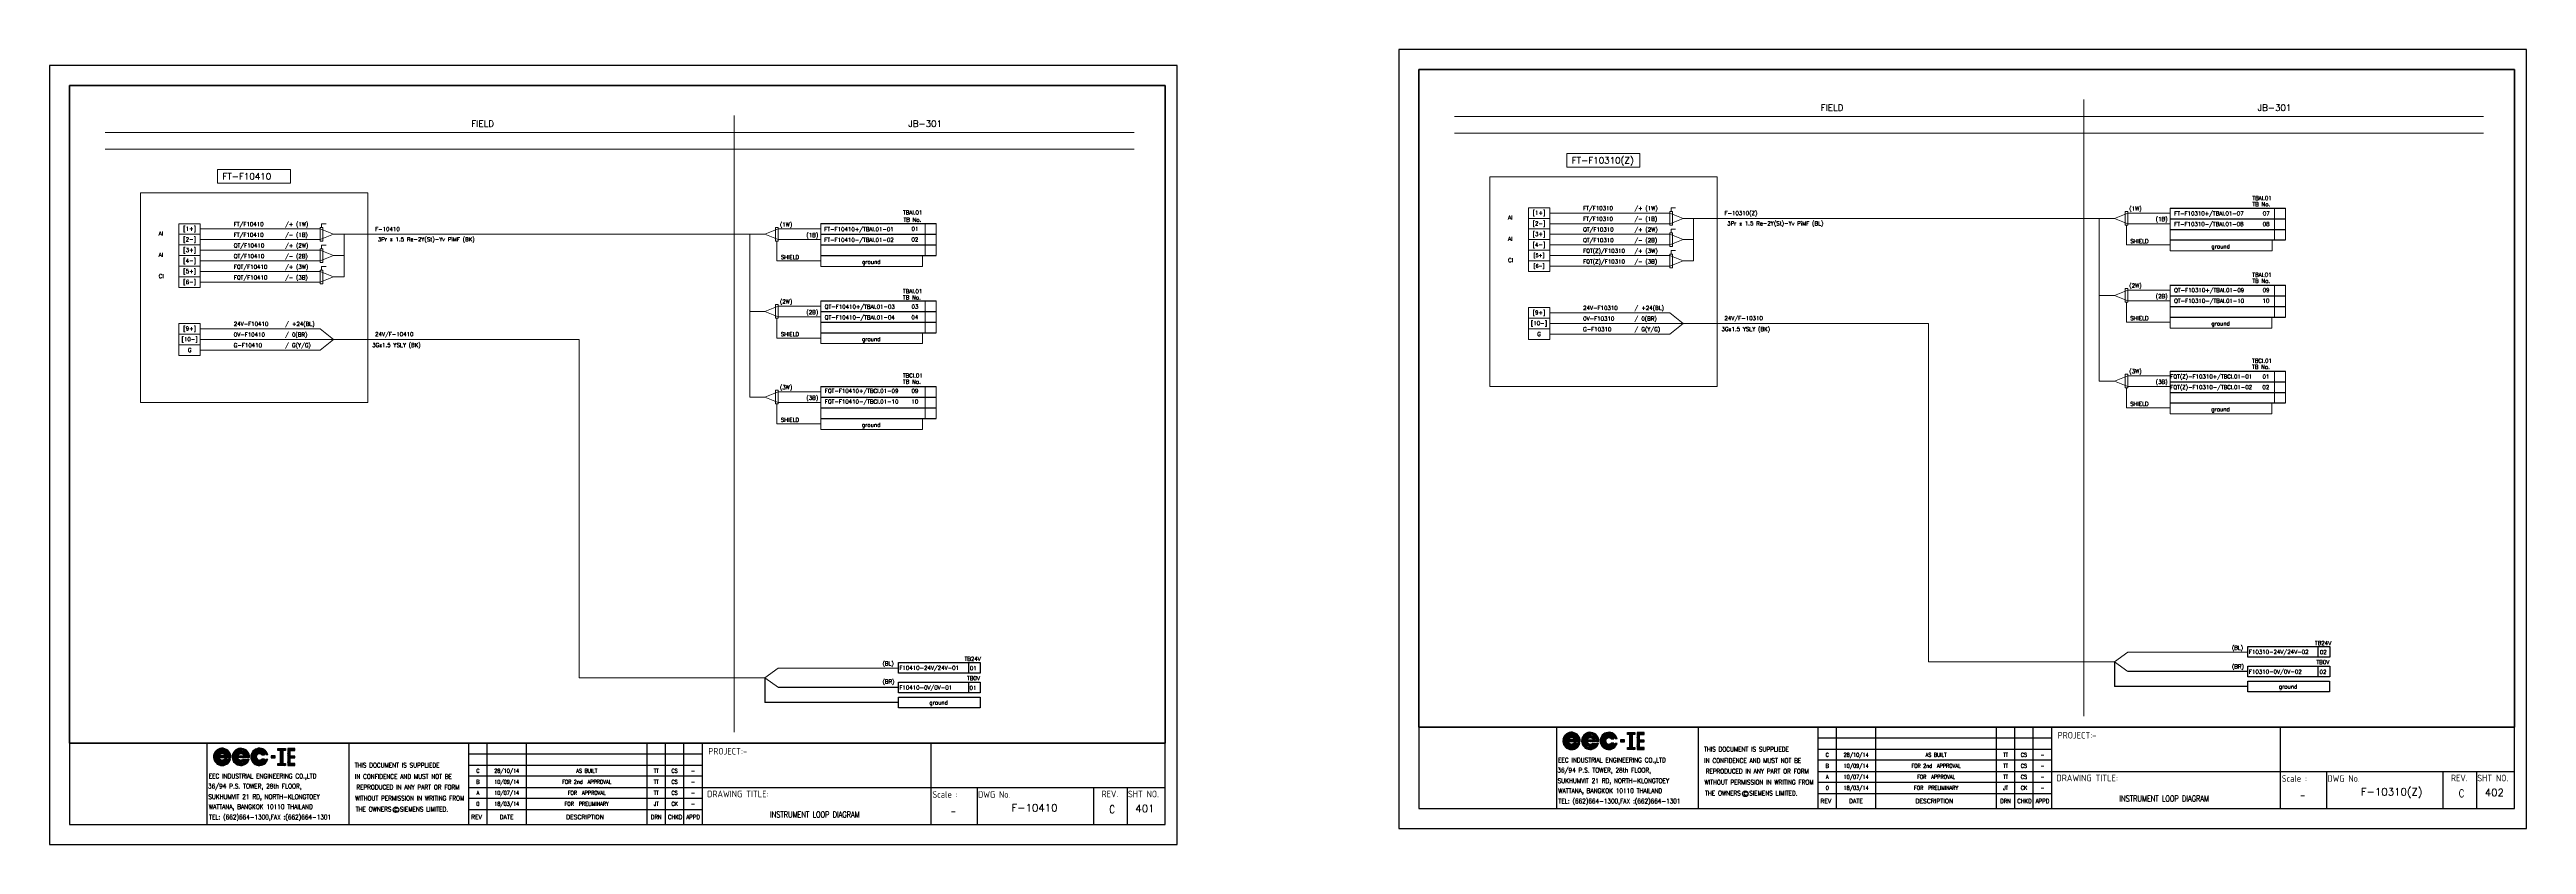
# Model space of a CAD drawing. Header units: millimetres. Extents: x -14942 to 24072, y -50285 to 2207.
# Drawn here: x 515 to 1444, y -7019 to -6720 of the extents above; entities that cross this region are included whole.
import ezdxf
from ezdxf.enums import TextEntityAlignment as Align

# ---------------------------------------------------------------- set-up
doc = ezdxf.new("R2010")
doc.units = ezdxf.units.MM
doc.header["$MEASUREMENT"] = 0
doc.layers.get('0').update_dxf_attribs({"linetype": 'CONTINUOUS'})
for name, color, linetype in [('52049_PAPER A4$0$Frame_A1', 253, 'CONTINUOUS'), ('BORDER', 3, 'CONTINUOUS'), ('INSTRU', 4, 'CONTINUOUS'), ('INSTRUMENT', 1, 'CONTINUOUS'), ('LINE', 3, 'CONTINUOUS'), ('TEXT', 2, 'CONTINUOUS')]:
    doc.layers.add(name, color=color, linetype=linetype)
doc.styles.add('52049_PAPER A4$0$ISO Proportional', font='isocp.shx')
doc.styles.add('52049_PAPER A4$0$ROMANS', font='isocp.shx')
doc.styles.add('52049_PAPER A4$0$Romans-title', font='romans.shx')
doc.styles.add('ROMANS', font='romans')

# ---------------------------------------------------------------- blocks, each defined once
blk = doc.blocks.new('52049_PAPER A4$0$eec-ie')
at = {"layer": '52049_PAPER A4$0$Frame_A1', "color": 0, "lineweight": -3}
for p, q in [((0, 0), (0.87, 0.87)), ((0, -0.08), (0.3, 0.22)), ((0, -0.16), (0.26, 0.1)), ((0, -0.23), (0.24, 0)), ((0.01, 0.09), (0.78, 0.86)), ((0.04, 0.2), (0.68, 0.83)), ((0.09, 0.32), (0.55, 0.78)), ((0.26, 0.57), (0.3, 0.62)), ((0.34, -0.12), (1, 0.53)), ((0.35, -0.04), (0.92, 0.53)), ((0.35, -0.19), (1.07, 0.52)), ((0.36, 0.05), (0.82, 0.51)), ((0.37, -0.26), (0.66, 0.04)), ((0.39, -0.32), (0.74, 0.04)), ((0.4, 0.17), (0.7, 0.47)), ((0.41, -0.37), (0.82, 0.04)), ((1.69, 0.04), (0.64, 0.04)), ((0.65, 0.57), (0.96, 0.88)), ((0.68, -0.17), (0.9, 0.04)), ((0.76, -0.17), (0.98, 0.04)), ((0.77, 0.62), (1.03, 0.88)), ((0.84, -0.17), (1.05, 0.04)), ((0.87, 0.64), (1.1, 0.87)), ((0.87, 0.25), (1.13, 0.51)), ((0.92, -0.17), (1.13, 0.04)), ((0.95, 0.64), (1.17, 0.86)), ((0.96, 0.26), (1.19, 0.49)), ((1, -0.17), (1.21, 0.04)), ((1.03, 0.64), (1.23, 0.84)), ((1.03, 0.25), (1.24, 0.46)), ((1.07, -0.17), (1.29, 0.04)), ((1.09, 0.24), (1.29, 0.44)), ((1.1, 0.63), (1.29, 0.82)), ((1.15, 0.21), (1.34, 0.4)), ((1.15, -0.17), (1.37, 0.04)), ((1.16, 0.62), (1.35, 0.8)), ((1.19, 0.18), (1.38, 0.37)), ((1.22, 0.6), (1.4, 0.78)), ((1.22, 0.15), (1.54, 0.15)), ((1.23, -0.17), (1.44, 0.04)), ((1.25, 0.15), (1.42, 0.33)), ((1.28, 0.57), (1.45, 0.75)), ((1.31, -0.17), (1.52, 0.04)), ((1.32, 0.15), (1.46, 0.29)), ((1.33, 0.55), (1.5, 0.72)), ((1.38, 0.52), (1.54, 0.69)), ((1.39, -0.17), (1.6, 0.04)), ((1.4, 0.15), (1.49, 0.24)), ((1.42, 0.49), (1.59, 0.65)), ((1.46, 0.45), (1.63, 0.62)), ((1.46, -0.17), (1.68, 0.04)), ((1.48, 0.15), (1.52, 0.19)), ((1.5, 0.41), (1.67, 0.58)), ((1.54, 0.37), (1.71, 0.54)), ((1.54, -0.17), (1.9, 0.18)), ((1.57, 0.33), (1.74, 0.49)), ((1.6, 0.28), (1.77, 0.45)), ((1.62, -0.17), (1.91, 0.12)), ((1.63, 0.23), (1.8, 0.4)), ((1.65, 0.17), (1.83, 0.35)), ((1.67, 0.11), (1.86, 0.3)), ((1.69, 0.05), (1.88, 0.24)), ((1.7, -0.17), (1.93, 0.06)), ((2.09, -0.09), (2.37, 0.19)), ((2.1, -0.01), (2.51, 0.41)), ((2.1, -0.17), (2.34, 0.08)), ((2.11, 0.08), (2.88, 0.86)), ((2.13, 0.18), (2.78, 0.83)), ((2.18, 0.31), (2.65, 0.78)), ((2.31, 0.52), (2.45, 0.65)), ((2.44, -0.05), (3.02, 0.52)), ((2.44, -0.13), (3.1, 0.52)), ((2.45, -0.2), (2.78, 0.13)), ((2.46, 0.04), (2.93, 0.51)), ((2.46, -0.26), (2.76, 0.04)), ((2.48, -0.32), (2.84, 0.04)), ((2.49, 0.15), (2.81, 0.47)), ((2.56, 0.45), (2.97, 0.87)), ((2.72, -0.17), (2.92, 0.04)), ((2.73, 0.04), (3.79, 0.04)), ((2.77, 0.59), (3.06, 0.87)), ((2.79, -0.17), (3, 0.04)), ((2.84, 0.19), (3.17, 0.51)), ((2.87, -0.17), (3.08, 0.04)), ((2.89, 0.63), (3.13, 0.87)), ((2.95, -0.17), (3.15, 0.04)), ((2.98, 0.64), (3.2, 0.86)), ((2.98, 0.26), (3.23, 0.5)), ((3.03, -0.17), (3.23, 0.04)), ((3.06, 0.65), (3.27, 0.85)), ((3.07, 0.26), (3.29, 0.48)), ((3.11, -0.17), (3.31, 0.04)), ((3.14, 0.64), (3.33, 0.83)), ((3.14, 0.25), (3.34, 0.46)), ((3.18, -0.17), (3.39, 0.04)), ((3.2, 0.24), (3.39, 0.43)), ((3.21, 0.63), (3.39, 0.81)), ((3.25, 0.21), (3.44, 0.4)), ((3.26, -0.17), (3.47, 0.04)), ((3.27, 0.62), (3.44, 0.79)), ((3.29, 0.18), (3.48, 0.36)), ((3.62, 0.16), (3.31, 0.16)), ((3.33, 0.6), (3.5, 0.77)), ((3.34, -0.17), (3.54, 0.04)), ((3.36, 0.16), (3.52, 0.32)), ((3.38, 0.57), (3.55, 0.74)), ((3.42, -0.17), (3.62, 0.04)), ((3.43, 0.55), (3.59, 0.71)), ((3.43, 0.16), (3.55, 0.28)), ((3.48, 0.52), (3.64, 0.68)), ((3.5, -0.17), (3.7, 0.04)), ((3.51, 0.16), (3.58, 0.23)), ((3.52, 0.48), (3.68, 0.64)), ((3.57, 0.45), (3.72, 0.61)), ((3.57, -0.17), (3.78, 0.04)), ((3.59, 0.16), (3.61, 0.18)), ((3.6, 0.41), (3.76, 0.57)), ((3.64, 0.37), (3.8, 0.53)), ((3.65, -0.17), (3.99, 0.17)), ((3.67, 0.32), (3.83, 0.48)), ((3.7, 0.27), (3.87, 0.44)), ((3.73, 0.22), (3.9, 0.39)), ((3.73, -0.17), (4, 0.11)), ((3.75, 0.17), (3.92, 0.34)), ((3.77, 0.11), (3.95, 0.28)), ((3.79, 0.05), (3.97, 0.23)), ((3.81, -0.17), (4.02, 0.04)), ((4.18, -0.03), (4.57, 0.36)), ((4.18, -0.11), (4.47, 0.18)), ((4.18, -0.18), (4.43, 0.07)), ((4.19, 0.06), (5, 0.86)), ((4.21, 0.16), (4.9, 0.84)), ((4.25, 0.28), (4.78, 0.8)), ((4.34, 0.45), (4.61, 0.71)), ((4.53, -0.15), (5.2, 0.53)), ((4.53, -0.07), (5.13, 0.53)), ((4.54, 0.02), (5.04, 0.52)), ((4.54, -0.22), (4.86, 0.1)), ((4.57, 0.12), (4.93, 0.49)), ((4.69, 0.48), (5.08, 0.87)), ((4.69, 0.32), (4.73, 0.37)), ((4.88, 0.59), (5.16, 0.88)), ((4.96, 0.2), (5.27, 0.52)), ((4.99, 0.63), (5.24, 0.87)), ((5.08, 0.64), (5.31, 0.86)), ((5.09, 0.25), (5.33, 0.5)), ((5.16, 0.64), (5.37, 0.85)), ((5.17, 0.26), (5.39, 0.48)), ((5.24, 0.64), (5.43, 0.83)), ((5.24, 0.25), (5.44, 0.46)), ((5.3, 0.63), (5.49, 0.82)), ((5.3, 0.23), (5.49, 0.43)), ((5.35, 0.2), (5.54, 0.39)), ((5.37, 0.61), (5.55, 0.79)), ((5.39, 0.17), (5.58, 0.36)), ((5.4, 0.15), (5.72, 0.15)), ((5.42, 0.59), (5.6, 0.77)), ((5.46, 0.15), (5.62, 0.32)), ((5.48, 0.57), (5.65, 0.74)), ((5.53, 0.54), (5.7, 0.71)), ((5.53, 0.15), (5.65, 0.27)), ((5.58, 0.51), (5.74, 0.68)), ((5.61, 0.15), (5.68, 0.23)), ((5.62, 0.47), (5.79, 0.64)), ((5.66, 0.44), (5.83, 0.6)), ((5.69, 0.15), (5.71, 0.18)), ((5.7, 0.4), (5.87, 0.56)), ((5.73, 0.36), (5.9, 0.52)), ((5.77, 0.31), (5.94, 0.48)), ((5.8, 0.26), (5.97, 0.43)), ((5.82, 0.21), (6, 0.38)), ((5.85, 0.15), (6.02, 0.33)), ((6.09, 0.15), (5.85, 0.15)), ((5.92, 0.15), (6.05, 0.28)), ((6, 0.15), (6.07, 0.22)), ((6.08, 0.15), (6.09, 0.16)), ((6.9, 0.04), (6.46, 0.04)), ((6.46, 0.04), (6.46, -0.18)), ((6.46, -0.01), (6.51, 0.04)), ((6.46, -0.09), (6.59, 0.04)), ((6.46, -0.17), (6.66, 0.04)), ((6.52, -0.18), (6.74, 0.04)), ((6.6, -0.18), (6.82, 0.04)), ((6.68, -0.18), (6.9, 0.04)), ((6.9, -0.18), (6.9, 0.04)), ((7.23, 0.68), (7.41, 0.86)), ((7.27, 0.64), (7.49, 0.86)), ((7.35, 0.64), (7.57, 0.86)), ((7.43, 0.64), (7.65, 0.86)), ((7.5, 0.64), (7.72, 0.86)), ((7.51, 0.57), (7.8, 0.86)), ((7.51, 0.49), (7.88, 0.86)), ((7.51, 0.41), (7.96, 0.86)), ((7.51, 0.34), (7.78, 0.61)), ((7.51, 0.26), (7.78, 0.53)), ((7.51, 0.18), (7.78, 0.45)), ((7.51, 0.1), (7.78, 0.38)), ((7.51, 0.02), (7.78, 0.3)), ((7.51, -0.05), (7.78, 0.22)), ((7.51, -0.13), (7.78, 0.14)), ((7.51, -0.21), (7.78, 0.07)), ((7.82, 0.64), (8.04, 0.86)), ((7.89, 0.64), (8.06, 0.81)), ((7.97, 0.64), (8.06, 0.73)), ((8.05, 0.64), (8.06, 0.65)), ((8.33, 0.46), (8.74, 0.86)), ((8.33, 0.54), (8.66, 0.86)), ((8.33, 0.38), (8.82, 0.86)), ((8.33, 0.69), (8.5, 0.86)), ((8.33, 0.62), (8.58, 0.86)), ((8.33, 0.3), (8.61, 0.58)), ((8.33, 0.23), (8.61, 0.5)), ((8.33, 0.15), (8.61, 0.42)), ((8.33, 0.07), (8.61, 0.35)), ((8.33, -0.01), (8.61, 0.27)), ((8.33, -0.09), (8.61, 0.19)), ((8.33, -0.16), (8.61, 0.11)), ((8.33, -0.24), (8.61, 0.03)), ((8.33, -0.4), (8.74, 0.01)), ((8.33, -0.32), (8.66, 0.01)), ((8.33, -0.48), (8.82, 0.01)), ((8.67, 0.64), (8.89, 0.86)), ((8.68, -0.21), (8.9, 0.01)), ((8.75, 0.64), (8.97, 0.86)), ((8.75, -0.21), (8.97, 0.01)), ((8.83, 0.64), (9.05, 0.86)), ((8.83, -0.21), (9.05, 0.01)), ((8.91, 0.64), (9.11, 0.84)), ((8.99, 0.64), (9.11, 0.76)), ((9.06, 0.64), (9.11, 0.69)), ((0.02, -0.3), (0.23, -0.08)), ((0.03, -0.36), (0.23, -0.16)), ((0.05, -0.42), (0.24, -0.23)), ((0.07, -0.47), (0.26, -0.29)), ((0.1, -0.53), (0.27, -0.35)), ((0.12, -0.58), (0.3, -0.4)), ((0.15, -0.63), (0.32, -0.46)), ((0.19, -0.67), (0.35, -0.5)), ((0.22, -0.72), (0.39, -0.55)), ((0.26, -0.76), (0.42, -0.59)), ((0.3, -0.8), (0.46, -0.63)), ((0.34, -0.83), (0.5, -0.67)), ((0.38, -0.87), (0.55, -0.7)), ((0.42, -0.9), (0.59, -0.73)), ((0.44, -0.42), (0.64, -0.22)), ((0.47, -0.47), (0.66, -0.27)), ((0.47, -0.93), (0.65, -0.76)), ((0.5, -0.51), (0.69, -0.32)), ((0.52, -0.96), (0.7, -0.78)), ((0.54, -0.55), (0.73, -0.36)), ((0.58, -0.59), (0.78, -0.39)), ((0.58, -0.98), (0.76, -0.8)), ((0.62, -0.17), (1.94, -0.17)), ((0.63, -0.62), (0.83, -0.42)), ((0.63, -1.01), (0.82, -0.82)), ((0.68, -0.65), (0.89, -0.44)), ((0.69, -1.03), (0.89, -0.83)), ((0.73, -0.67), (0.96, -0.45)), ((0.75, -1.04), (0.96, -0.83)), ((0.79, -0.69), (1.04, -0.44)), ((0.82, -1.05), (1.04, -0.83)), ((0.85, -0.71), (1.19, -0.37)), ((0.89, -1.06), (1.14, -0.81)), ((0.92, -0.72), (1.29, -0.34)), ((0.96, -1.07), (1.25, -0.77)), ((1, -0.72), (1.37, -0.34)), ((1.04, -1.06), (1.76, -0.34)), ((1.09, -0.71), (1.45, -0.34)), ((1.13, -1.05), (1.84, -0.34)), ((1.2, -0.67), (1.53, -0.34)), ((1.54, -0.34), (1.22, -0.34)), ((1.23, -1.03), (1.9, -0.36)), ((1.35, -0.99), (1.86, -0.48)), ((1.53, -0.88), (1.76, -0.66)), ((1.65, -0.38), (1.68, -0.34)), ((1.91, -0.34), (1.66, -0.34)), ((1.78, -0.17), (1.94, -0.01)), ((1.85, -0.17), (1.94, -0.09)), ((1.93, -0.17), (1.94, -0.17)), ((2.1, -0.24), (2.32, -0.02)), ((2.11, -0.3), (2.32, -0.1)), ((2.13, -0.36), (2.32, -0.17)), ((2.15, -0.42), (2.33, -0.24)), ((2.17, -0.48), (2.35, -0.3)), ((2.2, -0.53), (2.37, -0.36)), ((2.22, -0.58), (2.39, -0.42)), ((2.25, -0.63), (2.42, -0.47)), ((2.29, -0.68), (2.45, -0.51)), ((2.32, -0.72), (2.48, -0.56)), ((2.36, -0.76), (2.52, -0.6)), ((2.4, -0.8), (2.56, -0.64)), ((2.44, -0.84), (2.6, -0.68)), ((2.48, -0.87), (2.64, -0.71)), ((2.51, -0.38), (2.71, -0.17)), ((2.53, -0.9), (2.69, -0.74)), ((2.54, -0.43), (2.73, -0.23)), ((2.57, -0.47), (2.76, -0.28)), ((2.58, -0.93), (2.74, -0.77)), ((2.6, -0.51), (2.79, -0.33)), ((2.63, -0.96), (2.8, -0.79)), ((2.64, -0.55), (2.83, -0.37)), ((2.68, -0.98), (2.86, -0.81)), ((2.69, -0.59), (2.87, -0.4)), ((4.02, -0.17), (2.71, -0.17)), ((2.73, -0.62), (2.93, -0.43)), ((2.74, -1.01), (2.92, -0.82)), ((2.78, -0.65), (2.99, -0.44)), ((2.8, -1.02), (2.99, -0.83)), ((2.84, -0.67), (3.06, -0.45)), ((2.86, -1.04), (3.06, -0.84)), ((2.9, -0.69), (3.14, -0.44)), ((2.92, -1.05), (3.14, -0.83)), ((2.96, -0.7), (3.32, -0.35)), ((2.99, -1.06), (3.24, -0.81)), ((3.03, -0.71), (3.39, -0.35)), ((3.07, -1.06), (3.36, -0.77)), ((3.11, -0.71), (3.47, -0.35)), ((3.15, -1.06), (3.86, -0.35)), ((3.2, -0.7), (3.55, -0.35)), ((3.24, -1.04), (3.94, -0.35)), ((3.31, -0.35), (3.62, -0.35)), ((3.32, -0.65), (3.62, -0.36)), ((3.35, -1.02), (3.98, -0.38)), ((3.48, -0.97), (3.93, -0.51)), ((3.74, -0.39), (3.78, -0.35)), ((3.76, -0.35), (3.99, -0.35)), ((3.89, -0.17), (4.02, -0.03)), ((3.96, -0.17), (4.03, -0.11)), ((4.19, -0.25), (4.42, -0.03)), ((4.21, -0.32), (4.41, -0.11)), ((4.22, -0.38), (4.42, -0.18)), ((4.24, -0.44), (4.43, -0.25)), ((4.26, -0.49), (4.45, -0.31)), ((4.29, -0.54), (4.47, -0.37)), ((4.32, -0.59), (4.49, -0.42)), ((4.35, -0.64), (4.52, -0.47)), ((4.38, -0.69), (4.55, -0.52)), ((4.42, -0.73), (4.58, -0.56)), ((4.45, -0.77), (4.62, -0.6)), ((4.49, -0.81), (4.66, -0.64)), ((4.53, -0.84), (4.7, -0.68)), ((4.56, -0.28), (4.8, -0.03)), ((4.58, -0.33), (4.8, -0.11)), ((4.58, -0.88), (4.75, -0.71)), ((4.6, -0.39), (4.81, -0.18)), ((4.62, -0.91), (4.8, -0.74)), ((4.63, -0.44), (4.83, -0.24)), ((4.66, -0.48), (4.86, -0.29)), ((4.67, -0.94), (4.85, -0.77)), ((4.7, -0.52), (4.89, -0.33)), ((4.72, -0.97), (4.9, -0.79)), ((4.74, -0.56), (4.93, -0.37)), ((4.78, -0.6), (4.98, -0.4)), ((4.78, -0.99), (4.96, -0.81)), ((4.83, -0.63), (5.03, -0.43)), ((4.83, -1.01), (5.03, -0.82)), ((4.88, -0.66), (5.09, -0.44)), ((4.89, -1.03), (5.1, -0.83)), ((4.93, -0.68), (5.17, -0.45)), ((4.96, -1.05), (5.17, -0.83)), ((4.99, -0.7), (5.26, -0.43)), ((5.02, -1.06), (5.26, -0.82)), ((5.06, -0.71), (5.43, -0.34)), ((5.09, -1.06), (5.36, -0.8)), ((5.13, -0.72), (5.5, -0.34)), ((5.17, -1.07), (5.49, -0.75)), ((5.21, -0.71), (5.58, -0.34)), ((5.25, -1.06), (5.97, -0.34)), ((5.3, -0.7), (5.66, -0.34)), ((5.35, -1.05), (6.05, -0.34)), ((5.72, -0.34), (5.4, -0.34)), ((5.43, -0.65), (5.71, -0.37)), ((5.45, -1.02), (6.07, -0.4)), ((5.58, -0.96), (6.02, -0.53)), ((5.81, -0.43), (5.89, -0.34)), ((5.85, -0.34), (6.09, -0.34)), ((6.46, -0.18), (6.9, -0.18)), ((6.75, -0.18), (6.9, -0.04)), ((6.83, -0.18), (6.9, -0.12)), ((7.23, -0.95), (7.34, -0.84)), ((7.23, -0.88), (7.26, -0.84)), ((7.23, -1.03), (7.42, -0.84)), ((7.28, -1.07), (7.5, -0.84)), ((7.35, -1.07), (7.78, -0.64)), ((7.43, -1.07), (7.78, -0.71)), ((7.51, -0.29), (7.78, -0.01)), ((7.51, -0.37), (7.78, -0.09)), ((7.51, -0.44), (7.78, -0.17)), ((7.51, -0.52), (7.78, -0.25)), ((7.51, -0.6), (7.78, -0.32)), ((7.51, -0.68), (7.78, -0.4)), ((7.51, -0.76), (7.78, -0.48)), ((7.51, -0.83), (7.78, -0.56)), ((7.51, -1.07), (7.78, -0.79)), ((7.59, -1.07), (7.81, -0.84)), ((7.67, -1.07), (7.89, -0.84)), ((7.74, -1.07), (7.96, -0.84)), ((7.82, -1.07), (8.04, -0.84)), ((7.9, -1.07), (8.06, -0.91)), ((7.98, -1.07), (8.06, -0.98)), ((8.06, -1.07), (8.06, -1.06)), ((8.33, -0.55), (8.61, -0.28)), ((8.33, -0.63), (8.61, -0.36)), ((8.33, -0.71), (8.61, -0.43)), ((8.33, -0.79), (8.61, -0.51)), ((8.33, -0.86), (8.61, -0.59)), ((8.33, -0.94), (8.61, -0.67)), ((8.33, -1.02), (8.61, -0.75)), ((8.37, -1.07), (8.61, -0.82)), ((8.45, -1.07), (8.67, -0.84)), ((8.52, -1.07), (8.74, -0.84)), ((8.6, -1.07), (8.82, -0.84)), ((8.68, -1.07), (8.9, -0.84)), ((8.76, -1.07), (8.98, -0.84)), ((8.84, -1.07), (9.06, -0.84)), ((8.91, -0.21), (9.11, -0.02)), ((8.91, -1.07), (9.11, -0.87)), ((8.99, -0.21), (9.11, -0.09)), ((8.99, -1.07), (9.11, -0.95)), ((9.07, -0.21), (9.11, -0.17)), ((9.07, -1.07), (9.11, -1.03))]:
    blk.add_line(p, q, dxfattribs=at)
for points in [[(7.23, 0.86), (8.06, 0.86), (8.06, 0.64), (7.78, 0.64), (7.78, -0.84), (8.06, -0.84), (8.06, -1.07), (7.23, -1.07), (7.23, -0.84), (7.51, -0.84), (7.51, 0.64), (7.23, 0.64)], [(8.61, 0.01), (8.61, 0.64), (9.11, 0.64), (9.11, 0.86), (8.33, 0.86), (8.33, -1.07), (9.11, -1.07), (9.11, -0.84), (8.61, -0.84), (8.61, -0.21), (9.11, -0.21), (9.11, 0.01)]]:
    blk.add_lwpolyline(points, close=True, dxfattribs=at)
for centre, radius, start, end in [((0.97, -0.09), 0.972, 355.3439, 345.1466), ((0.97, -0.09), 0.737, 10.5243, 340.256), ((0.97, -0.09), 0.623, 23.5697, 336.4303), ((0.97, -0.09), 0.354, 44.7876, 157.6107), ((3.06, -0.09), 0.967, 355.6074, 344.7747), ((3.06, -0.09), 0.742, 10.0766, 339.9937), ((3.06, -0.09), 0.618, 24.2545, 335.7455), ((3.06, -0.09), 0.358, 45.1096, 158.7579), ((5.15, -0.09), 0.972, 14.8534, 345.1466), ((5.15, -0.09), 0.737, 19.744, 340.256), ((5.15, -0.09), 0.623, 23.5697, 336.4303), ((5.15, -0.09), 0.354, 44.7876, 315.2124), ((0.97, -0.09), 0.354, 192.8901, 315.2124), ((3.06, -0.09), 0.358, 191.9242, 314.8904)]:
    blk.add_arc(centre, radius, start, end, dxfattribs=at)
blk = doc.blocks.new('52049_PAPER A4$0$eec logo')
at = {"color": 7, "xscale": 2.786697286423482, "yscale": 2.786697286423482, "zscale": 2.786697286423482}
blk.add_blockref('52049_PAPER A4$0$eec-ie', (50.01, 25.95), dxfattribs=at)
blk = doc.blocks.new('A$C089E5181')
at = {"color": 3}
for p, q in [((-415.5, 38.01), (-4.5, 38.01)), ((-363.94, 38.01), (-363.94, 7.5)), ((-310.77, 38.01), (-310.77, 7.5)), ((-265.75, 7.5), (-265.75, 38.01)), ((-258.85, 7.5), (-258.85, 38.01)), ((-244.11, 7.5), (-244.11, 38.01)), ((-198.84, 7.5), (-198.84, 38.01)), ((-191.95, 7.5), (-191.95, 38.01)), ((-185.05, 7.5), (-185.05, 38.01)), ((-178.16, 38.01), (-178.16, 7.5)), ((-92.38, 38.01), (-92.38, 7.5)), ((-178.16, 21.46), (-4.5, 21.46)), ((-75.06, 21.46), (-75.06, 7.5)), ((-31.4, 21.46), (-31.4, 7.5)), ((-18.75, 21.46), (-18.75, 7.5)), ((-265.75, 13.19), (-178.16, 13.19))]:
    blk.add_line(p, q, dxfattribs=at)
at = {"color": 7}
for p, q in [((-4.5, 38.01), (-96.38, 38.01)), ((-92.38, 38.01), (-92.38, 19.85))]:
    blk.add_line(p, q, dxfattribs=at)
at = {"color": 1}
for p, q in [((-178.16, 33.87), (-265.75, 33.87)), ((-265.75, 29.74), (-178.16, 29.74)), ((-178.16, 25.6), (-265.75, 25.6)), ((-265.75, 21.46), (-178.16, 21.46)), ((-178.16, 17.33), (-265.75, 17.33))]:
    blk.add_line(p, q, dxfattribs=at)
at = {"color": 7}
blk.add_lwpolyline([(0, 0), (0, 292.5), (-423, 292.5), (-423, 0)], close=True, dxfattribs=at)
blk.add_lwpolyline([(-415.5, 285), (-4.5, 285), (-4.5, 38.01), (-415.5, 38.01)], close=True)
at = {"color": 3}
blk.add_lwpolyline([(-4.5, 7.5), (-4.5, 285), (-415.5, 285), (-415.5, 7.5)], close=True, dxfattribs=at)
at = {"color": 2}
blk.add_circle((-293.05, 13.05), 1.05, dxfattribs=at)
at = {"color": 3, "xscale": 1.200000000000001, "yscale": 1.200000000000001, "zscale": 1.200000000000001}
blk.add_blockref('52049_PAPER A4$0$eec logo', (-421.49, 2.05), dxfattribs=at)
at = {"color": 2, "style": '52049_PAPER A4$0$Romans-title', "width": 0.8}
for s, p in [('THIS DOCUMENT IS SUPPLIEDE', (-292.63, 29.75)), ('IN CONFIDENCE AND MUST NOT BE', (-290.24, 25.51)), (' REPRODUCED IN ANY PART OR FORM', (-289.1, 21.53)), ('THE OWNERS   SIEMENS LIMITED. ', (-290.28, 13.22)), (' WITHOUT PERMISSION IN WRITING FROM ', (-287.9, 17.35))]:
    blk.add_text(s, height=1.75, dxfattribs=at).set_placement(p, align=Align.MIDDLE)
at = {"color": 2}
for s, height, style, width, p in [('C', 1.5, '52049_PAPER A4$0$Romans-title', 0.8, (-262.3, 27.67)), ('28/10/14', 1.5, '52049_PAPER A4$0$Romans-title', 0.8, (-251.48, 27.67)), ('AS BUILT', 1.5, '52049_PAPER A4$0$Romans-title', 0.8, (-221.48, 27.67)), ('TT', 1.5, '52049_PAPER A4$0$Romans-title', 0.8, (-195.39, 27.67)), ('CS', 1.5, '52049_PAPER A4$0$Romans-title', 0.8, (-188.5, 27.67)), ('A', 1.5, '52049_PAPER A4$0$Romans-title', 0.8, (-262.3, 19.39)), ('B', 1.5, '52049_PAPER A4$0$Romans-title', 0.8, (-262.3, 23.53)), ('10/09/14', 1.5, '52049_PAPER A4$0$Romans-title', 0.8, (-251.48, 23.53)), ('10/07/14', 1.5, '52049_PAPER A4$0$Romans-title', 0.8, (-251.48, 19.39)), ('FOR 2nd  APPROVAL', 1.5, '52049_PAPER A4$0$Romans-title', 0.8, (-221.48, 23.53)), ('FOR  APPROVAL', 1.5, '52049_PAPER A4$0$Romans-title', 0.8, (-221.48, 19.39)), ('TT', 1.5, '52049_PAPER A4$0$Romans-title', 0.8, (-195.39, 23.53)), ('TT', 1.5, '52049_PAPER A4$0$Romans-title', 0.8, (-195.39, 19.39)), ('CS', 1.5, '52049_PAPER A4$0$Romans-title', 0.8, (-188.5, 23.53)), ('CS', 1.5, '52049_PAPER A4$0$Romans-title', 0.8, (-188.5, 19.39)), ('-', 1.5, '52049_PAPER A4$0$Romans-title', 0.8, (-181.6, 27.67)), ('-', 1.5, '52049_PAPER A4$0$Romans-title', 0.8, (-181.6, 23.53)), ('-', 1.5, '52049_PAPER A4$0$Romans-title', 0.8, (-181.6, 19.39)), ('Scale :', 2.482, '52049_PAPER A4$0$ROMANS', 0.9, (-87.06, 18.78)), ('DWG No.', 2.482, '52049_PAPER A4$0$ROMANS', 0.9, (-68.61, 18.78)), ('REV.', 2.482, '52049_PAPER A4$0$ROMANS', 0.9, (-25.21, 18.99)), ('SHT NO.', 2.482, '52049_PAPER A4$0$ROMANS', 0.9, (-12.64, 18.96)), ('0', 1.5, '52049_PAPER A4$0$Romans-title', 0.8, (-262.3, 15.26)), ('18/03/14', 1.5, '52049_PAPER A4$0$Romans-title', 0.8, (-251.48, 15.26)), ('FOR  PRELIMINARY', 1.5, '52049_PAPER A4$0$Romans-title', 0.8, (-221.48, 15.26)), ('JT', 1.5, '52049_PAPER A4$0$Romans-title', 0.8, (-195.39, 15.26)), ('CK', 1.5, '52049_PAPER A4$0$Romans-title', 0.8, (-188.5, 15.26)), ('-', 1.5, '52049_PAPER A4$0$Romans-title', 0.8, (-181.6, 15.26)), ('-', 2.25, '52049_PAPER A4$0$Romans-title', 0.8, (-84, 12.48)), ('C', 3, '52049_PAPER A4$0$Romans-title', 0.8, (-24.36, 13.21))]:
    blk.add_text(s, height=height, dxfattribs=dict(at, style=style, width=width)).set_placement(p, align=Align.MIDDLE_CENTER)
at = {"color": 2, "style": '52049_PAPER A4$0$ISO Proportional'}
for s, height, p in [('PROJECT:-', 2.482, (-168.61, 35.02)), ('DRAWING TITLE:', 2.4821, (-164.78, 18.99))]:
    blk.add_text(s, height=height, dxfattribs=at).set_placement(p, align=Align.MIDDLE_CENTER)
at = {"color": 2, "style": '52049_PAPER A4$0$Romans-title'}
for s, height, width, p in [('36/94 P.S. TOWER, 28th FLOOR,', 1.75, 0.9, (-363.55, 21.03, -1.75)), ('SUKHUMVIT 21 RD, NORTH-KLONGTOEY', 1.75, 0.9, (-363.45, 17.05, -1.75)), ('EEC INDUSTRIAL ENGINEERING CO.,LTD', 1.75, 0.9, (-363.31, 24.81)), ('WATTANA, BANGKOK 10110 THAILAND ', 1.75, 0.9, (-363.25, 13.31, -1.75)), ('TEL: (662)664-1300,FAX :(662)664-1301', 1.75, 0.9, (-363.14, 9.42, -1.75)), ('DRN', 1.655, 0.8, (-197.44, 9.49)), ('CHKD', 1.655, 0.8, (-191.03, 9.49)), ('APPD', 1.655, 0.8, (-184.14, 9.49))]:
    blk.add_text(s, height=height, dxfattribs=dict(at, width=width)).set_placement(p)
blk.add_text('C', height=1.19, dxfattribs=at).set_placement((-293.05, 13.05), align=Align.MIDDLE)
for s, height, p in [('REV', 1.655, (-264.9, 9.49)), ('DATE', 1.655, (-254.17, 9.49)), ('DESCRIPTION', 1.6548, (-229.2, 9.49))]:
    blk.add_text(s, height=height, dxfattribs=at).set_placement(p)
at = {"layer": 'TEXT', "style": 'ROMANS', "width": 0.8}
blk.add_text('INSTRUMENT LOOP DIAGRAM ', height=2.25, dxfattribs=at).set_placement((-135.27, 11.24), align=Align.MIDDLE_CENTER)
blk = doc.blocks.new('Box')
at = {"layer": 'INSTRU', "color": 7, "lineweight": 13}
for p, q in [((660.48, -1853.29), (660.48, -1865.26)), ((699.59, -1853.29), (699.59, -1865.26)), ((703.72, -1853.29), (703.72, -1865.26))]:
    blk.add_line(p, q, dxfattribs=at)
at = {"layer": 'INSTRUMENT', "color": 7}
for p, q in [((660.48, -1853.29), (703.72, -1853.29)), ((660.48, -1857.28), (703.72, -1857.28)), ((660.48, -1861.27), (703.72, -1861.27)), ((660.48, -1865.26), (703.72, -1865.26))]:
    blk.add_line(p, q, dxfattribs=at)
blk = doc.blocks.new('AA')
at = {"layer": 'INSTRU', "color": 7, "lineweight": 13}
for p, q in [((660.4, -1836.06), (674.52, -1836.06)), ((660.4, -1836.06), (660.4, -1840.06)), ((667.71, -1836.06), (698.6, -1836.06)), ((698.6, -1836.06), (698.6, -1840.06)), ((660.41, -1840.06), (698.6, -1840.06))]:
    blk.add_line(p, q, dxfattribs=at)
at = {"layer": 'TEXT', "color": 7, "lineweight": 13, "style": 'ROMANS'}
blk.add_text('ground', height=1.5, dxfattribs=at).set_placement((675.86, -1839.1))
blk = doc.blocks.new('OO')
at = {"layer": 'INSTRUMENT', "color": 7}
blk.add_line((715.86, -2010.2), (715.86, -2014.19), dxfattribs=at)
blk.add_lwpolyline([(689.59, -2010.2), (720.26, -2010.2), (720.26, -2014.19), (689.59, -2014.19)], close=True, dxfattribs=at)
blk = doc.blocks.new('444')
at = {"layer": 'INSTRUMENT', "color": 7}
blk.add_lwpolyline([(850.71, -1511.74), (881.38, -1511.74), (881.38, -1515.73), (850.71, -1515.73)], close=True, dxfattribs=at)
at = {"layer": 'TEXT', "color": 7, "lineweight": 13, "style": 'ROMANS'}
blk.add_text('ground', height=1.5, dxfattribs=at).set_placement((862.34, -1514.57))

msp = doc.modelspace()

# ---------------------------------------------------------------- linework, layer by layer
at = {"layer": 'BORDER', "color": 7, "lineweight": 13, "ltscale": 2.5}
for p, q in [((771.83, -6745.01), (771.83, -6976.54)), ((1278.05, -6739.01), (1278.05, -6970.54))]:
    msp.add_line(p, q, dxfattribs=at)
at = {"layer": 'BORDER', "color": 7, "lineweight": 13}
for p, q in [((1042.02, -6745.31), (1428.05, -6745.31)), ((535.8, -6751.31), (921.83, -6751.31)), ((1042.02, -6751.61), (1428.05, -6751.61)), ((535.8, -6757.61), (921.83, -6757.61))]:
    msp.add_line(p, q, dxfattribs=at)
at = {"layer": 'INSTRU', "color": 7, "lineweight": 13}
for p, q in [((1069.72, -6779.57), (1077.72, -6779.57)), ((1069.72, -6779.57), (1069.72, -6783.57)), ((1077.72, -6779.57), (1077.72, -6783.57)), ((563.5, -6785.57), (571.5, -6785.57)), ((563.5, -6785.57), (563.5, -6789.57)), ((563.5, -6789.57), (571.5, -6789.57)), ((563.5, -6789.57), (563.5, -6793.57)), ((571.5, -6785.57), (571.5, -6789.57)), ((571.5, -6789.57), (571.5, -6793.57)), ((1069.72, -6783.57), (1077.72, -6783.57)), ((1069.72, -6783.57), (1069.72, -6787.57)), ((1069.72, -6787.57), (1077.72, -6787.57)), ((1069.72, -6787.57), (1069.72, -6791.57)), ((1069.72, -6787.57), (1077.72, -6787.57)), ((1069.72, -6791.57), (1077.72, -6791.57)), ((1069.72, -6791.57), (1069.72, -6795.57)), ((1077.72, -6783.57), (1077.72, -6787.57)), ((1077.72, -6787.57), (1077.72, -6791.57)), ((1077.72, -6791.57), (1077.72, -6795.57)), ((563.5, -6793.57), (571.5, -6793.57)), ((563.5, -6793.57), (563.5, -6797.57)), ((563.5, -6793.57), (571.5, -6793.57)), ((563.5, -6797.57), (571.5, -6797.57)), ((563.5, -6797.57), (563.5, -6801.57)), ((563.5, -6801.57), (571.5, -6801.57)), ((563.5, -6801.57), (563.5, -6805.57)), ((563.5, -6801.57), (571.5, -6801.57)), ((563.5, -6801.57), (571.5, -6801.57)), ((571.5, -6793.57), (571.5, -6797.57)), ((571.5, -6797.57), (571.5, -6801.57)), ((571.5, -6801.57), (571.5, -6805.57)), ((1069.72, -6795.57), (1077.72, -6795.57)), ((1069.72, -6795.57), (1069.72, -6799.57)), ((1069.72, -6795.57), (1077.72, -6795.57)), ((1069.72, -6795.57), (1077.72, -6795.57)), ((1069.72, -6799.57), (1077.72, -6799.57)), ((1069.72, -6799.57), (1069.72, -6803.57)), ((1077.72, -6795.57), (1077.72, -6799.57)), ((1077.72, -6799.57), (1077.72, -6803.57)), ((563.5, -6805.57), (571.5, -6805.57)), ((563.5, -6805.57), (563.5, -6809.57)), ((563.5, -6809.57), (571.5, -6809.57)), ((571.5, -6805.57), (571.5, -6809.57)), ((1069.72, -6803.57), (1077.72, -6803.57)), ((1310.51, -6808.5), (1310.51, -6812.5)), ((1069.72, -6817.02), (1077.72, -6817.02)), ((1069.72, -6817.02), (1077.72, -6817.02)), ((1069.72, -6817.02), (1077.72, -6817.02)), ((1069.72, -6817.02), (1069.72, -6821.02)), ((1077.72, -6817.02), (1077.72, -6821.02)), ((1310.51, -6812.5), (1310.51, -6816.5)), ((563.5, -6823.02), (571.5, -6823.02)), ((563.5, -6823.02), (571.5, -6823.02)), ((563.5, -6823.02), (571.5, -6823.02)), ((563.5, -6823.02), (563.5, -6827.02)), ((563.5, -6827.02), (563.5, -6831.02)), ((563.5, -6827.02), (571.5, -6827.02)), ((571.5, -6823.02), (571.5, -6827.02)), ((571.5, -6827.02), (571.5, -6831.02)), ((1069.72, -6821.02), (1069.72, -6825.02)), ((1069.72, -6821.02), (1077.72, -6821.02)), ((1069.72, -6825.02), (1077.72, -6825.02)), ((1069.72, -6825.02), (1069.72, -6829.02)), ((1069.72, -6829.02), (1077.72, -6829.02)), ((1077.72, -6821.02), (1077.72, -6825.02)), ((1077.72, -6825.02), (1077.72, -6829.02)), ((1310.51, -6820.5), (1310.51, -6824.5)), ((563.5, -6831.02), (571.5, -6831.02)), ((563.5, -6831.02), (563.5, -6835.02)), ((563.5, -6835.02), (571.5, -6835.02)), ((571.5, -6831.02), (571.5, -6835.02))]:
    msp.add_line(p, q, dxfattribs=at)
at = {"layer": 'INSTRUMENT', "color": 7}
for p, q in [((1289.57, -6950.1), (1289.57, -6959.3)), ((783.34, -6956.09), (783.34, -6965.3)), ((833.4, -6959.72), (788.39, -6959.72)), ((1339.63, -6959.3), (1289.57, -6959.3)), ((1339.69, -6953.74), (1294.68, -6953.74)), ((833.4, -6965.3), (783.34, -6965.3))]:
    msp.add_line(p, q, dxfattribs=at)
at = {"layer": 'LINE', "color": 7, "lineweight": 13}
for p, q in [((1084.2, -6759.17), (1111.6, -6759.17)), ((1084.2, -6759.17), (1084.2, -6764.38)), ((1084.2, -6764.38), (1111.6, -6764.38)), ((1111.6, -6759.17), (1111.6, -6764.38)), ((577.98, -6765.17), (605.38, -6765.17)), ((577.98, -6765.17), (577.98, -6770.38)), ((577.98, -6770.38), (605.38, -6770.38)), ((605.38, -6765.17), (605.38, -6770.38)), ((1077.72, -6781.57), (1122.74, -6781.57)), ((1122.74, -6780.97), (1122.74, -6786.17)), ((1122.74, -6780.97), (1123.74, -6780.97)), ((1127.74, -6783.57), (1122.74, -6781.57)), ((1123.24, -6779.63), (1124.95, -6779.63)), ((1123.74, -6780.97), (1123.74, -6786.17)), ((1289.57, -6783.57), (1294.57, -6781.57)), ((1294.57, -6780.97), (1293.57, -6780.97)), ((1293.57, -6780.97), (1293.57, -6786.17)), ((1294.57, -6780.97), (1294.57, -6786.17)), ((1310.51, -6781.57), (1294.57, -6781.57)), ((571.5, -6787.57), (616.52, -6787.57)), ((571.5, -6791.57), (616.52, -6791.57)), ((616.52, -6786.97), (616.52, -6792.17)), ((616.52, -6786.97), (617.52, -6786.97)), ((621.52, -6789.57), (616.52, -6787.57)), ((616.52, -6791.57), (621.52, -6789.57)), ((616.52, -6792.17), (617.52, -6792.17)), ((617.02, -6785.63), (618.73, -6785.63)), ((617.52, -6786.97), (617.52, -6792.17)), ((621.52, -6789.57), (783.35, -6789.57)), ((625.42, -6797.57), (625.42, -6789.57)), ((777.64, -6850.67), (777.64, -6789.57)), ((783.35, -6789.57), (788.35, -6787.57)), ((783.35, -6789.57), (788.35, -6791.57)), ((788.35, -6786.97), (787.35, -6786.97)), ((787.35, -6786.97), (787.35, -6792.17)), ((788.35, -6792.17), (787.35, -6792.17)), ((787.85, -6792.17), (787.85, -6799.57)), ((788.35, -6786.97), (788.35, -6792.17)), ((804.29, -6787.57), (788.35, -6787.57)), ((804.29, -6791.57), (788.35, -6791.57)), ((1077.72, -6785.57), (1122.74, -6785.57)), ((1077.72, -6789.57), (1122.74, -6789.57)), ((1122.74, -6785.57), (1127.74, -6783.57)), ((1122.74, -6786.17), (1123.74, -6786.17)), ((1122.74, -6788.97), (1122.74, -6794.17)), ((1122.74, -6788.97), (1123.74, -6788.97)), ((1127.74, -6791.57), (1122.74, -6789.57)), ((1122.74, -6793.57), (1127.74, -6791.57)), ((1123.24, -6787.63), (1124.95, -6787.63)), ((1123.74, -6788.97), (1123.74, -6794.17)), ((1127.74, -6783.57), (1289.57, -6783.57)), ((1127.74, -6791.57), (1131.64, -6791.57)), ((1131.64, -6791.57), (1131.64, -6783.57)), ((1131.64, -6799.57), (1131.64, -6791.57)), ((1283.86, -6844.67), (1283.86, -6783.57)), ((1289.57, -6783.57), (1294.57, -6785.57)), ((1294.57, -6786.17), (1293.57, -6786.17)), ((1294.07, -6786.17), (1294.07, -6793.57)), ((1310.51, -6785.57), (1294.57, -6785.57)), ((571.5, -6795.57), (616.52, -6795.57)), ((571.5, -6799.57), (616.52, -6799.57)), ((616.52, -6794.97), (616.52, -6800.17)), ((616.52, -6794.97), (617.52, -6794.97)), ((621.52, -6797.57), (616.52, -6795.57)), ((616.52, -6799.57), (621.52, -6797.57)), ((616.52, -6800.17), (617.52, -6800.17)), ((617.02, -6793.63), (618.73, -6793.63)), ((617.02, -6801.63), (618.73, -6801.63)), ((617.52, -6794.97), (617.52, -6800.17)), ((621.52, -6797.57), (625.42, -6797.57)), ((625.42, -6805.57), (625.42, -6797.57)), ((804.29, -6799.57), (787.85, -6799.57)), ((1077.72, -6793.57), (1122.74, -6793.57)), ((1077.72, -6797.57), (1122.74, -6797.57)), ((1077.72, -6801.57), (1122.74, -6801.57)), ((1122.74, -6794.17), (1123.74, -6794.17)), ((1122.74, -6796.97), (1122.74, -6802.17)), ((1122.74, -6796.97), (1123.74, -6796.97)), ((1127.74, -6799.57), (1122.74, -6797.57)), ((1122.74, -6801.57), (1127.74, -6799.57)), ((1123.24, -6795.63), (1124.95, -6795.63)), ((1123.74, -6796.97), (1123.74, -6802.17)), ((1127.74, -6799.57), (1131.64, -6799.57)), ((1310.51, -6793.57), (1294.07, -6793.57)), ((571.5, -6803.57), (616.52, -6803.57)), ((571.5, -6807.57), (616.52, -6807.57)), ((616.52, -6802.97), (616.52, -6808.17)), ((616.52, -6802.97), (617.52, -6802.97)), ((621.52, -6805.57), (616.52, -6803.57)), ((616.52, -6807.57), (621.52, -6805.57)), ((616.52, -6808.17), (617.52, -6808.17)), ((617.52, -6802.97), (617.52, -6808.17)), ((621.52, -6805.57), (625.42, -6805.57)), ((1122.74, -6802.17), (1123.74, -6802.17)), ((1289.57, -6812.5), (1294.57, -6810.5)), ((1294.57, -6809.9), (1293.57, -6809.9)), ((1293.57, -6809.9), (1293.57, -6815.1)), ((1294.57, -6809.9), (1294.57, -6815.1)), ((1310.51, -6810.5), (1294.57, -6810.5)), ((783.35, -6818.5), (777.64, -6818.5)), ((783.35, -6818.5), (788.35, -6816.5)), ((783.35, -6818.5), (788.35, -6820.5)), ((788.35, -6815.9), (787.35, -6815.9)), ((787.35, -6815.9), (787.35, -6821.1)), ((788.35, -6815.9), (788.35, -6821.1)), ((804.29, -6816.5), (788.35, -6816.5)), ((1077.72, -6819.02), (1122.74, -6819.02)), ((1127.74, -6823.02), (1122.74, -6819.02)), ((1289.57, -6812.5), (1283.86, -6812.5)), ((1289.57, -6812.5), (1294.57, -6814.5)), ((1294.57, -6815.1), (1293.57, -6815.1)), ((1294.07, -6815.1), (1294.07, -6822.5)), ((1310.51, -6814.5), (1294.57, -6814.5)), ((571.5, -6825.02), (616.52, -6825.02)), ((571.5, -6829.02), (616.52, -6829.02)), ((621.52, -6829.02), (616.52, -6825.02)), ((616.52, -6829.02), (621.52, -6829.02)), ((616.52, -6833.02), (621.52, -6829.02)), ((621.52, -6829.02), (713.61, -6829.02)), ((788.35, -6821.1), (787.35, -6821.1)), ((787.85, -6821.1), (787.85, -6828.5)), ((804.29, -6828.5), (787.85, -6828.5)), ((804.29, -6820.5), (788.35, -6820.5)), ((1077.72, -6823.02), (1122.74, -6823.02)), ((1077.72, -6827.02), (1122.74, -6827.02)), ((1122.74, -6823.02), (1127.74, -6823.02)), ((1122.74, -6827.02), (1127.74, -6823.02)), ((1127.74, -6823.02), (1219.83, -6823.02)), ((1310.51, -6822.5), (1294.07, -6822.5)), ((571.5, -6833.02), (616.52, -6833.02)), ((787.35, -6848.07), (787.35, -6853.27)), ((788.35, -6848.07), (787.35, -6848.07)), ((788.35, -6848.07), (788.35, -6853.27)), ((1283.86, -6844.67), (1289.57, -6844.67)), ((1289.57, -6844.67), (1294.57, -6842.67)), ((1289.57, -6844.67), (1294.57, -6846.67)), ((1293.57, -6842.07), (1293.57, -6847.27)), ((1294.57, -6842.07), (1293.57, -6842.07)), ((1294.57, -6847.27), (1293.57, -6847.27)), ((1294.07, -6847.27), (1294.07, -6854.67)), ((1294.57, -6842.07), (1294.57, -6847.27)), ((1310.51, -6842.67), (1294.57, -6842.67)), ((1310.51, -6846.67), (1294.57, -6846.67)), ((777.64, -6850.67), (783.35, -6850.67)), ((783.35, -6850.67), (788.35, -6848.67)), ((783.35, -6850.67), (788.35, -6852.67)), ((788.35, -6853.27), (787.35, -6853.27)), ((787.85, -6853.27), (787.85, -6860.67)), ((804.29, -6848.67), (788.35, -6848.67)), ((804.29, -6852.67), (788.35, -6852.67)), ((1310.51, -6854.67), (1294.07, -6854.67)), ((804.29, -6860.67), (787.85, -6860.67)), ((1289.57, -6950.1), (1219.83, -6950.1)), ((1289.63, -6950.11), (1294.63, -6946.45)), ((1294.67, -6953.74), (1289.63, -6950.11)), ((1339.65, -6946.45), (1294.63, -6946.45)), ((783.35, -6956.1), (713.61, -6956.1)), ((783.34, -6956.09), (788.34, -6952.44)), ((788.38, -6959.72), (783.34, -6956.09)), ((833.36, -6952.43), (788.34, -6952.43))]:
    msp.add_line(p, q, dxfattribs=at)
at = {"layer": 'LINE', "color": 7, "lineweight": 13, "ltscale": 8}
for p, q in [((549.07, -6852.68), (549.07, -6773.96)), ((634.3, -6773.96), (549.07, -6773.96)), ((634.3, -6852.68), (634.3, -6773.96)), ((1055.28, -6846.68), (1055.28, -6767.96)), ((1140.51, -6767.96), (1055.28, -6767.96)), ((1140.51, -6846.68), (1140.51, -6767.96)), ((1140.51, -6846.68), (1055.28, -6846.68)), ((634.3, -6852.68), (549.07, -6852.68))]:
    msp.add_line(p, q, dxfattribs=at)
at = {"layer": 'TEXT', "color": 7, "lineweight": 13}
for p, q in [((1123.24, -6780.97), (1123.24, -6779.63)), ((617.02, -6786.97), (617.02, -6785.63)), ((1123.24, -6788.97), (1123.24, -6787.63)), ((617.02, -6794.97), (617.02, -6793.63)), ((617.02, -6802.97), (617.02, -6801.63)), ((1123.24, -6796.97), (1123.24, -6795.63)), ((713.61, -6829.02), (713.61, -6956.1)), ((1219.83, -6823.02), (1219.83, -6950.1))]:
    msp.add_line(p, q, dxfattribs=at)

# ---------------------------------------------------------------- block references
at = {"layer": 'INSTRUMENT', "color": 1}
for name, p in [('Box', (650.08, -4926.44)), ('Box', (143.85, -4932.27)), ('AA', (650.11, -4955.73)), ('AA', (143.89, -4961.56)), ('Box', (650.06, -4955.42)), ('Box', (143.84, -4961.25)), ('AA', (143.87, -4990.54)), ('AA', (650.09, -4984.71)), ('Box', (143.81, -4993.47)), ('Box', (650.03, -4987.64)), ('AA', (650.07, -5016.93)), ('AA', (143.85, -5022.76)), ('OO', (143.79, -4940.13)), ('OO', (650.08, -4934.14)), ('OO', (143.8, -4947.49)), ('OO', (650.09, -4941.5))]:
    msp.add_blockref(name, p, dxfattribs=at)
at = {"layer": 'INSTRUMENT', "color": 7}
for p in [(488.92, -5445.57), (-17.31, -5451.57)]:
    msp.add_blockref('444', p, dxfattribs=at)
at = {"layer": 'LINE', "color": 7, "lineweight": 13}
for p in [(937.95, -7018.67), (1444.16, -7012.67)]:
    msp.add_blockref('A$C089E5181', p, dxfattribs=at)

# ---------------------------------------------------------------- texts
at = {"layer": 'TEXT', "color": 7, "lineweight": 13, "style": 'ROMANS'}
for s, height, p in [('FIELD', 2.4, (1179.38, -6743.24)), ('JB-301', 2.4, (1343.34, -6743.24)), ('FIELD', 2.4, (673.16, -6749.24)), ('JB-301', 2.4, (837.13, -6749.24)), ('FT-F10310(Z)', 2.4, (1086.03, -6762.99)), ('FT-F10410', 2.4, (579.82, -6768.99)), ('TBAI.01 ', 1.5, (835.11, -6782.11)), ('AI', 1.5, (1062.13, -6784.01)), ('FT/F10310', 1.5, (1090.27, -6780.52)), ('FT/F10310', 1.5, (1090.27, -6784.52)), ('/+ (1W)', 1.5, (1109.51, -6780.52)), ('/- (1B)', 1.5, (1109.51, -6784.52)), ('F-10310(Z)', 1.5, (1143.3, -6782.34)), ('(1W)', 1.5, (1295.16, -6780.65)), ('(1B)', 1.5, (1305.1, -6784.6)), ('FT-F10310+/TBAI.01-07', 1.5, (1312.02, -6782.47)), ('TBAI.01 ', 1.5, (1341.35, -6776.69)), ('TB No.', 1.5, (1341.37, -6779.01)), ('07', 1.5, (1345.25, -6782.46)), ('AI', 1.5, (555.92, -6790.01)), ('FT/F10410', 1.5, (584.06, -6786.52)), ('FT/F10410', 1.5, (584.06, -6790.52)), ('/+ (1W)', 1.5, (603.29, -6786.52)), ('/- (1B)', 1.5, (603.29, -6790.52)), ('F-10410', 1.5, (637.08, -6788.34)), (' 3Pr x 1.5 Re-2Y(St)-Yv PiMF (BK)', 1.5, (637.08, -6792.2)), ('(1W)', 1.5, (788.94, -6786.65)), ('(1B)', 1.5, (798.88, -6790.6)), ('FT-F10410+/TBAI.01-01', 1.5, (805.6, -6788.42)), ('FT-F10410-/TBAI.01-02', 1.5, (805.6, -6792.42)), ('TB No.', 1.5, (835.32, -6784.83)), ('02', 1.5, (838.3, -6792.28)), ('01', 1.5, (838.34, -6788.28)), ('AI', 1.5, (1062.13, -6792.01)), ('QT/F10310', 1.5, (1090.27, -6788.52)), ('QT/F10310', 1.5, (1090.27, -6792.52)), ('/+ (2W)', 1.5, (1109.51, -6788.52)), ('/- (2B)', 1.5, (1109.51, -6792.52)), (' 3Pr x 1.5 Re-2Y(St)-Yv PiMF (BL)', 1.5, (1143.3, -6786.2)), ('SHIELD', 1.5, (1295.51, -6792.87)), ('FT-F10310-/TBAI.01-08', 1.5, (1312.02, -6786.47)), ('08', 1.5, (1345.21, -6786.46)), ('AI', 1.5, (555.92, -6798.01)), ('QT/F10410', 1.5, (584.06, -6794.52)), ('QT/F10410', 1.5, (584.06, -6798.52)), ('FQT/F10410', 1.5, (584.06, -6802.52)), ('/+ (2W)', 1.5, (603.29, -6794.52)), ('/- (2B)', 1.5, (603.29, -6798.52)), ('/+ (3W)', 1.5, (603.29, -6802.52)), ('SHIELD', 1.5, (789.29, -6798.88)), ('CI', 1.5, (1062.13, -6800.01)), ('FQT(Z)/F10310', 1.5, (1090.27, -6796.52)), ('FQT(Z)/F10310', 1.5, (1090.27, -6800.52)), ('/+ (3W)', 1.5, (1109.51, -6796.52)), ('/- (3B)', 1.5, (1109.51, -6800.52)), ('CI', 1.5, (555.92, -6806.01)), ('FQT/F10410', 1.5, (584.06, -6806.52)), ('/- (3B)', 1.5, (603.29, -6806.52)), ('TBAI.01 ', 1.5, (835.09, -6811.71)), ('(2W)', 1.5, (1295.16, -6809.58)), ('QT-F10310+/TBAI.01-09', 1.5, (1311.97, -6811.27)), ('TBAI.01 ', 1.5, (1341.29, -6805.5)), ('TB No.', 1.5, (1341.31, -6807.82)), ('09', 1.5, (1345.2, -6811.26)), ('(2W)', 1.5, (788.94, -6815.59)), ('(2B)', 1.5, (798.88, -6819.54)), ('QT-F10410+/TBAI.01-03', 1.5, (805.76, -6817.49)), ('QT-F10410-/TBAI.01-04', 1.5, (805.76, -6821.49)), ('TB No.', 1.5, (835.1, -6814.03)), ('04', 1.5, (838.27, -6821.48)), ('03', 1.5, (838.31, -6817.48)), ('24V-F10310', 1.5, (1090.27, -6817.98)), ('/', 1.5, (1109.51, -6817.98)), ('/', 1.5, (1109.51, -6821.98)), ('0(BR)', 1.5, (1112.11, -6821.98)), ('+24(BL)', 1.5, (1112.11, -6817.98)), ('24V/F-10310', 1.5, (1143.3, -6821.8)), ('SHIELD', 1.5, (1295.51, -6821.81)), ('(2B)', 1.5, (1305.1, -6813.54)), ('QT-F10310-/TBAI.01-10', 1.5, (1311.97, -6815.27)), ('10', 1.5, (1345.15, -6815.26)), ('24V-F10410', 1.5, (584.06, -6823.98)), ('0V-F10410', 1.5, (584.06, -6827.98)), ('/', 1.5, (603.29, -6823.98)), ('/', 1.5, (603.29, -6827.98)), ('0(BR)', 1.5, (605.9, -6827.98)), ('+24(BL)', 1.5, (605.9, -6823.98)), ('24V/F-10410', 1.5, (637.08, -6827.8)), ('SHIELD', 1.5, (789.29, -6827.81)), ('0V-F10310', 1.5, (1090.27, -6821.98)), ('G-F10310', 1.5, (1090.27, -6825.98)), ('/', 1.5, (1109.51, -6825.98)), ('G(Y/G)', 1.5, (1112.11, -6825.98)), ('3Gx1.5 YSLY (BK)', 1.5, (1142.2, -6825.89)), ('G-F10410', 1.5, (584.06, -6831.98)), ('/', 1.5, (603.29, -6831.98)), ('G(Y/G)', 1.5, (605.9, -6831.98)), ('3Gx1.5 YSLY (BK)', 1.5, (635.98, -6831.89)), ('TBCI.01 ', 1.5, (1341.21, -6837.79)), ('TB No.', 1.5, (1341.23, -6840.11)), ('(3W)', 1.5, (788.94, -6847.76)), ('FQT-F10410+/TBCI.01-09', 1.5, (805.76, -6849.12)), ('TBCI.01 ', 1.5, (835.08, -6843.35)), ('TB No.', 1.5, (835.1, -6845.66)), ('09', 1.5, (838.31, -6849.11)), ('(3W)', 1.5, (1295.16, -6841.76)), ('(3B)', 1.5, (1305.1, -6845.71)), ('FQT(Z)-F10310+/TBCI.01-01', 1.5, (1310.53, -6843.7)), ('FQT(Z)-F10310-/TBCI.01-02', 1.5, (1310.53, -6847.7)), ('02', 1.5, (1345.1, -6847.73)), ('01', 1.5, (1345.14, -6843.73)), ('(3B)', 1.5, (798.88, -6851.71)), ('FQT-F10410-/TBCI.01-10', 1.5, (805.76, -6853.12)), ('10', 1.5, (838.27, -6853.11)), ('SHIELD', 1.5, (1295.51, -6853.98)), ('SHIELD', 1.5, (789.29, -6859.98)), ('(BL)', 1.5, (827.43, -6951.44)), ('TB24V', 1.5, (858.22, -6949.75)), ('(BL)', 1.5, (1333.65, -6945.54)), ('F10310-24V/24V-02', 1.5, (1340.04, -6947.12)), ('TB24V', 1.5, (1364.81, -6943.79)), ('TB0V', 1.5, (1365.39, -6950.94)), ('(BR)', 1.5, (827.43, -6958.27)), ('F10410-24V/24V-01', 1.5, (833.75, -6953.1)), ('F10410-0V/0V-01', 1.5, (833.75, -6960.52)), ('TB0V', 1.5, (859.15, -6956.96)), ('(BR)', 1.5, (1333.65, -6952.57)), ('F10310-0V/0V-02', 1.5, (1340.04, -6954.53)), ('F-10310(Z)', 2.8, (1382.04, -7000.28)), ('F-10410', 2.8, (875.82, -7006.28))]:
    msp.add_text(s, height=height, dxfattribs=at).set_placement(p)
for s, height, p in [('[1+]', 1.5, (1073.72, -6781.57)), ('[1+]', 1.5, (567.5, -6787.57)), ('[2-]', 1.5, (567.5, -6791.57)), ('[2-]', 1.5, (1073.72, -6785.57)), ('[3+]', 1.5, (1073.72, -6789.57)), ('[4-]', 1.5, (1073.72, -6793.57)), ('[3+]', 1.5, (567.5, -6795.57)), ('[4-]', 1.5, (567.5, -6799.57)), ('[5+]', 1.3, (1073.72, -6797.57)), ('[6-]', 1.3, (1073.72, -6801.57)), ('[5+]', 1.5, (567.5, -6803.57)), ('[6-]', 1.5, (567.5, -6807.57)), ('[9+]', 1.5, (1073.72, -6819.02)), ('[10-]', 1.5, (567.5, -6829.02)), ('[9+]', 1.5, (567.5, -6825.02)), ('[10-]', 1.5, (1073.72, -6823.02)), ('G', 1.5, (1073.72, -6827.02)), ('G', 1.5, (567.5, -6833.02)), ('02', 1.5, (1367.94, -6946.46)), ('01', 1.5, (861.38, -6959.86)), ('01', 1.5, (861.48, -6952.44)), ('02', 1.5, (1367.83, -6953.87)), ('401', 2.8, (925.88, -7005.18)), ('402', 2.8, (1432.1, -6999.18))]:
    msp.add_text(s, height=height, dxfattribs=at).set_placement(p, align=Align.MIDDLE)

doc.saveas('drawing.dxf')
